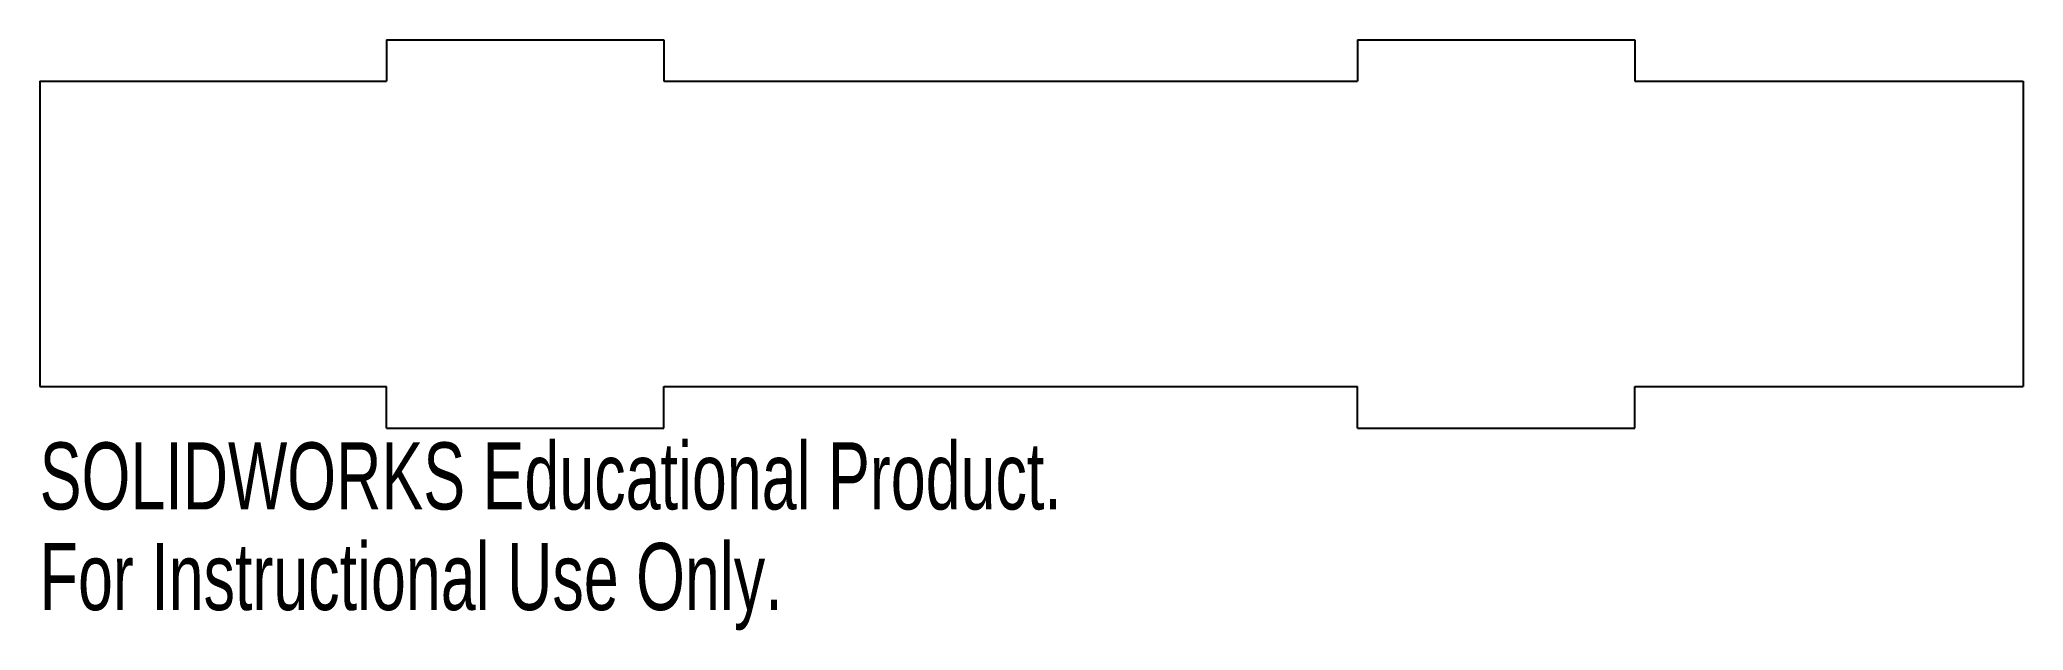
# Model space of a CAD drawing. Header units: millimetres. Extents: x 0 to 143, y -15 to 28.
import ezdxf

# ---------------------------------------------------------------- set-up
doc = ezdxf.new("R2010")
doc.units = ezdxf.units.MM
doc.styles.add('SLDTEXTSTYLE0', font='TXT', dxfattribs={"width": 0.7})

msp = doc.modelspace()

# ---------------------------------------------------------------- linework, layer by layer
at = {"color": 7, "linetype": 'Continuous', "lineweight": 25}
for p, q in [((25, 28), (45, 28)), ((25, 28), (25, 25)), ((45, 28), (45, 25)), ((95, 28), (115, 28)), ((95, 28), (95, 25)), ((115, 28), (115, 25)), ((0, 25), (25, 25)), ((0, 25), (0, 3)), ((45, 25), (95, 25)), ((115, 25), (143, 25)), ((143, 25), (143, 3)), ((0, 3), (25, 3)), ((25, 0), (25, 3)), ((45, 0), (45, 3)), ((45, 3), (95, 3)), ((95, 0), (95, 3)), ((115, 0), (115, 3)), ((115, 3), (143, 3)), ((25, 0), (45, 0)), ((95, 0), (115, 0))]:
    msp.add_line(p, q, dxfattribs=at)

# ---------------------------------------------------------------- texts
at = {"color": 7, "linetype": 'Continuous', "char_height": 4.8336, "attachment_point": 1, "style": 'SLDTEXTSTYLE0'}
for s, insert in [('SOLIDWORKS Educational Product.', (0, -1.02)), ('For Instructional Use Only.', (0, -8.27))]:
    msp.add_mtext(s, dxfattribs=dict(at, insert=insert))

doc.saveas('drawing.dxf')
